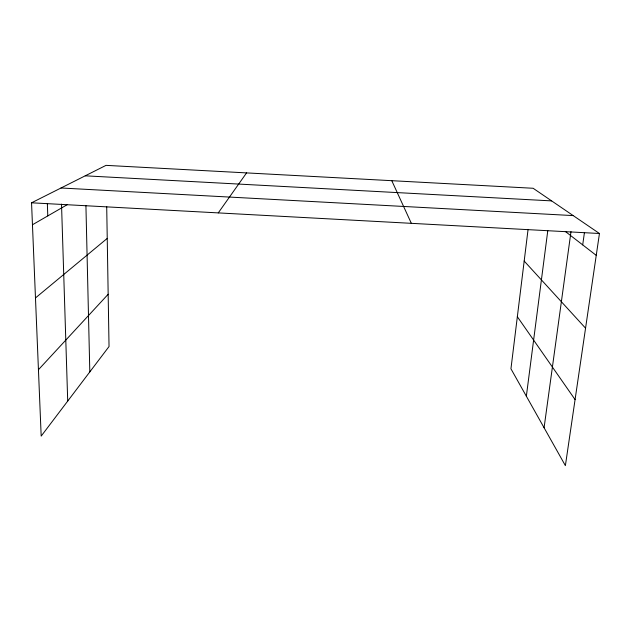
<?xml version="1.0" encoding="UTF-8"?>
<svg xmlns="http://www.w3.org/2000/svg" width="631" height="631" viewBox="0 0 631 631"><rect width="100%" height="100%" fill="white"/><g stroke="black" fill="none" stroke-linecap="round" stroke-linejoin="round"><path stroke-width="0.95" d="M528.076 229.376L510.944 368.804L565.384 465.639L599.45 233.502L533.124 188.267L106.024 165.361L31.55 202.803L41.181 436.108L109.037 346.529L106.71 206.597M526.349 396.205L547.795 230.575M544.08 427.747L570.992 231.656M582.697 244.883L584.432 232.594M218.263 212.899L246.571 172.902M38.444 369.711L108.169 294.259M35.478 297.935L107.238 238.4M32.457 224.762L67.501 204.531M85.217 175.82L551.636 200.895M61.01 187.991L573.193 215.597M31.55 202.803L599.45 233.502M565.297 231.435L596.24 255.358M524.18 261.06L585.56 328.183M517.341 316.723L575.078 399.597M391.788 180.687L411.341 223.335M47.349 203.568L47.79 215.905M61.515 204.121L67.714 401.087M85.919 205.611L89.815 371.904"/></g></svg>
